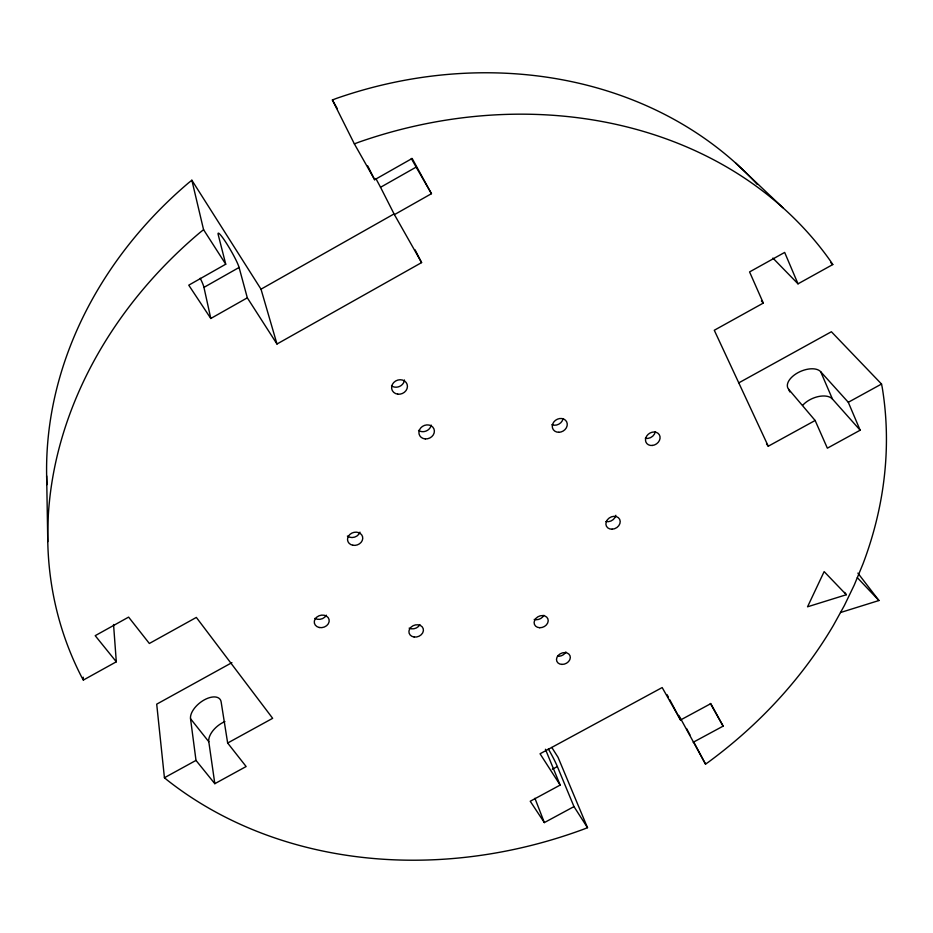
<?xml version="1.0" encoding="UTF-8"?>
<svg xmlns="http://www.w3.org/2000/svg" width="933" height="933" viewBox="0 0 933 933"><rect width="100%" height="100%" fill="white"/><g stroke="black" fill="none" stroke-linecap="round" stroke-linejoin="round"><path stroke-width="1.4" d="M415.057 249.822L421.588 262.605L276.984 344.02L261.007 289.183L191.86 180.221L188.454 182.95A403.861 347.251 -23.8 0 0 46.942 484.647M191.86 180.221L203.569 229.681L199.907 232.585A429.798 360.943 -23.8 0 0 81.626 676.996L83.352 680.064L116.31 661.8L113.546 624.504M678.921 715.518L705.535 764.139L708.532 762.039A429.798 360.943 -23.8 0 0 833.309 625.53L844.388 605.494L854.29 584.956L862.955 563.964A429.798 360.943 -23.8 0 0 882.221 387.428L881.533 384.034L831.385 331.751L738.901 382.798M225.739 264.202L188.758 285.171L210.8 318.48L247.315 297.825L239.093 267.468A20.806 2.228 59.9 0 0 226.684 243.618A20.806 2.228 59.9 0 0 218.229 234.754L225.739 264.202L203.569 229.681M757.258 184.407A403.861 347.251 -23.8 0 0 336.521 98.385L332.381 99.971L354.365 143.88L374.658 179.731L412.153 158.458L431.454 193.691L394.426 214.637L421.588 262.605M210.8 318.48L203.954 287.376L239.093 267.468M394.426 214.637L380.547 187.288L416.153 167.1L431.454 193.691M261.007 289.183L393.598 214.193M354.365 143.88L358.82 142.178A429.798 360.943 -23.8 0 1 830.802 261.497L832.784 264.552L798.007 283.842L784.665 252.423L749.572 271.923L763.322 303.073L714.281 330.259L768.267 446.219L815.139 420.491L827.361 448.178L860.156 430.206L848.295 402.286L820.678 371.707A18.462 10.088 -23.4 0 0 797.867 372.734A18.462 10.088 -23.4 0 0 788.677 389.329L789.831 391.918M231.909 662.652L156.709 704.158L164.43 777.737L167.065 779.965A429.798 360.943 -23.8 0 0 584.116 829.04L587.51 827.688L558.027 757.269L551.811 747.461M164.43 777.737L196 760.407L190.53 718.737A18.03 9.657 -38.2 0 1 204.315 699.867A18.03 9.657 -38.2 0 1 221.133 701.884L227.652 743.03L246.137 766.529L214.823 783.685L196 760.407M227.652 743.03L272.658 718.317L196.338 617.424L149.35 643.478L128.614 617.11L95.201 635.676L116.31 661.8M848.295 402.286L881.533 384.034M552.359 769.247L557.351 766.553A16.689 1.458 61.8 0 0 548.312 748.942M545.42 749.257L560.162 785.073L530.236 801.249L544.347 822.591L573.982 806.602L557.351 766.553M560.162 785.073L540.055 753.771L662.173 687.551L680.542 719.996L710.806 703.634L723.133 726.131L693.172 742.295M846.336 594.729L807.546 606.8L824.142 571.602L846.336 594.729L844.61 592.397M840.505 612.526L878.944 600.525L857.894 573.13M735.542 162.948L783.009 207.814M830.685 262.546L832.784 264.552M772.897 258.079L798.007 283.842M857.31 577.644L878.944 600.525M761.398 300.962L763.322 303.073M820.678 371.707L832.446 399.032L860.156 430.206M788.677 389.329L815.139 420.491M190.53 718.737L208.794 741.712L214.823 783.685M766.494 443.945L768.267 446.219M247.315 297.825L276.984 344.02M573.982 806.602L587.51 827.688M416.153 167.1L411.301 158.458M332.381 99.971L337.396 108.846M710.351 703.447L723.133 726.131M375.882 178.553L380.547 187.288M686.583 728.556L689.965 734.912M694.024 742.54L705.535 764.139M667.095 694.688L668.436 697.219M669.777 699.75L680.542 719.996M367.707 165.922L374.658 179.731M534.924 798.286L544.347 822.591M83.224 677.171L83.352 680.064M46.65 475.912L47.781 541.641M404.456 379.988A7.977 7.067 -22.3 0 1 399.616 386.414A7.977 7.067 -22.3 0 1 391.522 385.865M326.328 615.197A7.511 6.169 -15.4 0 1 314.899 618.369M565.899 651.945A7.114 5.61 -24.5 0 1 557.549 656.226M655.328 431.687A7.604 6.321 -32.9 0 1 645.298 438.288M359.963 532.148A7.662 6.473 -17.4 0 1 347.379 536.067M431.186 425.086A7.837 6.823 -22.9 0 1 426.229 430.988A7.837 6.823 -22.9 0 1 418.544 430.416M563.1 418.59A7.721 6.578 -29.8 0 1 551.893 424.678M615.838 515.296A7.417 6.065 -29 0 1 605.949 521.524M543.881 615.29A7.231 5.796 -24.3 0 1 534.189 619.395M419.897 624.644A7.359 5.983 -19.4 0 1 409.144 628.142M200.222 278.256A20.771 2.694 59.6 0 1 203.954 287.376M802.812 405.179A18.263 10.228 -23.1 0 1 832.446 399.032M208.794 741.712A17.844 9.796 -38.5 0 1 224.911 721.582M397.715 394.158A8.047 7.102 -22.3 0 0 407.103 384.291A8.047 7.102 -22.3 0 0 393.749 382.495A8.047 7.102 -22.3 0 0 397.715 394.158M319.284 627.512A7.569 6.193 -15.5 0 0 329.081 619.559A7.569 6.193 -15.5 0 0 316.847 617.063A7.569 6.193 -15.5 0 0 319.284 627.512M561.923 664.413A7.161 5.633 -24.5 0 0 570.005 655.724A7.161 5.633 -24.5 0 0 558.296 655.351A7.161 5.633 -24.5 0 0 561.923 664.413M652.389 445.461A7.662 6.344 -32.8 0 0 659.304 434.72A7.662 6.344 -32.8 0 0 646.674 436.073A7.662 6.344 -32.8 0 0 652.389 445.461M425.285 438.907A7.896 6.858 -22.9 0 0 433.927 428.853A7.896 6.858 -22.9 0 0 420.713 427.955A7.896 6.858 -22.9 0 0 425.285 438.907M352.872 545.257A7.721 6.508 -17.4 0 0 362.564 536.685A7.721 6.508 -17.4 0 0 349.968 534.364A7.721 6.508 -17.4 0 0 352.872 545.257M414.182 637.029A7.406 6.006 -19.4 0 0 423.209 628.644A7.406 6.006 -19.4 0 0 411.103 627.093A7.406 6.006 -19.4 0 0 414.182 637.029M539.694 627.722A7.277 5.82 -24.3 0 0 547.869 618.812A7.277 5.82 -24.3 0 0 535.927 618.369A7.277 5.82 -24.3 0 0 539.694 627.722M612.141 529.198A7.464 6.088 -29 0 0 619.664 519.296A7.464 6.088 -29 0 0 607.348 519.798A7.464 6.088 -29 0 0 612.141 529.198M558.774 432.294A7.779 6.613 -29.8 0 0 566.704 421.879A7.779 6.613 -29.8 0 0 553.805 421.984A7.779 6.613 -29.8 0 0 558.774 432.294"/></g></svg>
